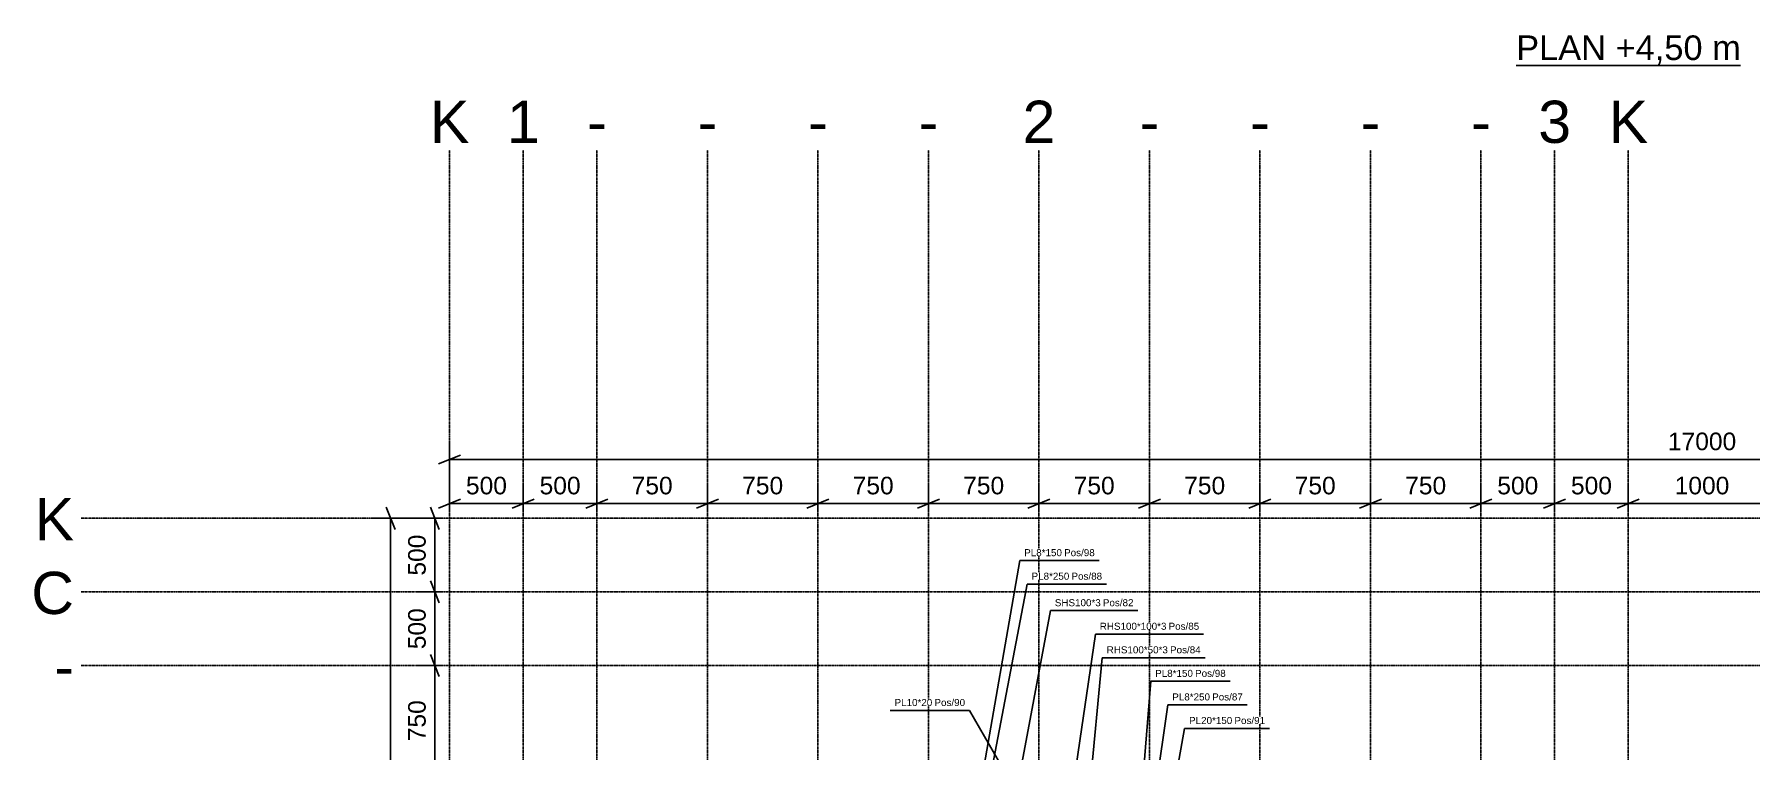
# Model space of a CAD drawing. Header units: millimetres. Extents: x -57554 to 16546, y 2142 to 98430.
# Drawn here: x -7253 to 4396, y 37769 to 42635 of the extents above; entities that cross this region are included whole.
import ezdxf

# ---------------------------------------------------------------- set-up
doc = ezdxf.new("R2010")
doc.units = ezdxf.units.MM
doc.linetypes.add('DXK_LINE_DOT3', pattern=[5.9187, 2.979, -0.9799, 0.9799, -0.9799])
doc.layers.add('S-Z2-A_TEXTUAL_ANNOTATION', color=7, linetype='Continuous')
doc.layers.add('S-Z23-A_DIMENSIONS', color=7, linetype='Continuous')
doc.styles.add('Arial', font='ARIAL.TTF', dxfattribs={"height": 0.2})

msp = doc.modelspace()

# ---------------------------------------------------------------- linework, layer by layer
at = {"color": 6, "linetype": 'Continuous'}
msp.add_line((2804, 42422), (4327, 42422), dxfattribs=at)
at = {"color": 1, "linetype": 'DXK_LINE_DOT3'}
for p, q in [((-4435, 28847), (-4435, 41847)), ((-3935, 28847), (-3935, 41847)), ((-3435, 28847), (-3435, 41847)), ((-2685, 28847), (-2685, 41847)), ((-1935, 28847), (-1935, 41847)), ((-1185, 28847), (-1185, 41847)), ((-435, 28847), (-435, 41847)), ((315, 28847), (315, 41847)), ((1065, 28847), (1065, 41847)), ((1815, 28847), (1815, 41847)), ((2565, 28847), (2565, 41847)), ((3065, 28847), (3065, 41847)), ((3565, 28847), (3565, 41847)), ((-6935, 39347), (15065, 39347)), ((-6935, 38847), (15065, 38847)), ((-6935, 38347), (15065, 38347))]:
    msp.add_line(p, q, dxfattribs=at)
at = {"layer": 'S-Z23-A_DIMENSIONS'}
for p, q in [((-4435, 39397), (-4435, 39872)), ((-4360, 39777), (-4510, 39717)), ((-4435, 39747), (12565, 39747)), ((-4435, 39397), (-4435, 39572)), ((-3935, 39397), (-3935, 39572)), ((-3935, 39397), (-3935, 39572)), ((-3435, 39397), (-3435, 39572)), ((-3435, 39397), (-3435, 39572)), ((-2685, 39397), (-2685, 39572)), ((-2685, 39397), (-2685, 39572)), ((-1935, 39397), (-1935, 39572)), ((-1935, 39397), (-1935, 39572)), ((-1185, 39397), (-1185, 39572)), ((-1185, 39397), (-1185, 39572)), ((-435, 39397), (-435, 39572)), ((-435, 39397), (-435, 39572)), ((315, 39397), (315, 39572)), ((315, 39397), (315, 39572)), ((1065, 39397), (1065, 39572)), ((1065, 39397), (1065, 39572)), ((1815, 39397), (1815, 39572)), ((1815, 39397), (1815, 39572)), ((2565, 39397), (2565, 39572)), ((2565, 39397), (2565, 39572)), ((3065, 39397), (3065, 39572)), ((3065, 39397), (3065, 39572)), ((3565, 39397), (3565, 39572)), ((3565, 39397), (3565, 39572)), ((-4805, 39272), (-4865, 39422)), ((-4565, 39422), (-4505, 39272)), ((-4510, 39417), (-4360, 39477)), ((-4435, 39447), (-3935, 39447)), ((-4010, 39417), (-3860, 39477)), ((-3935, 39447), (-3435, 39447)), ((-3360, 39477), (-3510, 39417)), ((-3360, 39477), (-3510, 39417)), ((-3435, 39447), (-2685, 39447)), ((-2610, 39477), (-2760, 39417)), ((-2760, 39417), (-2610, 39477)), ((-2685, 39447), (-1935, 39447)), ((-1860, 39477), (-2010, 39417)), ((-2010, 39417), (-1860, 39477)), ((-1935, 39447), (-1185, 39447)), ((-1110, 39477), (-1260, 39417)), ((-1260, 39417), (-1110, 39477)), ((-1185, 39447), (-435, 39447)), ((-360, 39477), (-510, 39417)), ((-510, 39417), (-360, 39477)), ((-435, 39447), (315, 39447)), ((240, 39417), (390, 39477)), ((390, 39477), (240, 39417)), ((315, 39447), (1065, 39447)), ((1140, 39477), (990, 39417)), ((990, 39417), (1140, 39477)), ((1065, 39447), (1815, 39447)), ((1740, 39417), (1890, 39477)), ((1890, 39477), (1740, 39417)), ((1815, 39447), (2565, 39447)), ((2490, 39417), (2640, 39477)), ((2565, 39447), (3065, 39447)), ((2990, 39417), (3140, 39477)), ((3065, 39447), (3565, 39447)), ((3640, 39477), (3490, 39417)), ((3640, 39477), (3490, 39417)), ((3565, 39447), (4565, 39447)), ((-4485, 39347), (-4960, 39347)), ((-4835, 31347), (-4835, 39347)), ((-4485, 39347), (-4660, 39347)), ((-4535, 38847), (-4535, 39347)), ((-4565, 38922), (-4505, 38772)), ((-4485, 38847), (-4660, 38847)), ((-4485, 38847), (-4660, 38847)), ((-4535, 38347), (-4535, 38847)), ((-4485, 38347), (-4660, 38347)), ((-4485, 38347), (-4660, 38347)), ((-4505, 38272), (-4565, 38422)), ((-4535, 37597), (-4535, 38347))]:
    msp.add_line(p, q, dxfattribs=at)

# ---------------------------------------------------------------- texts
at = {"color": 5, "linetype": 'Continuous', "style": 'Arial'}
for s, p in [('K', (-4568, 41897)), ('1', (-4046, 41897)), ('2', (-546, 41897)), ('3', (2954, 41897)), ('K', (3432, 41897)), ('-', (-3501, 41897)), ('-', (-2751, 41897)), ('-', (-2001, 41897)), ('-', (-1251, 41897)), ('-', (249, 41897)), ('-', (999, 41897)), ('-', (1749, 41897)), ('-', (2499, 41897)), ('K', (-7251, 39197)), ('C', (-7274, 38697)), ('-', (-7118, 38197))]:
    msp.add_text(s, height=287, dxfattribs=at).set_placement(p)

# ---------------------------------------------------------------- wipeouts: each hides what was drawn before it
for points in [[(726, 38110), (726, 38160), (470, 38160), (470, 38110)], [(877, 37950), (877, 38000), (584, 38000), (584, 37950)]]:
    msp.add_wipeout(points).dxf.layer = 'S-Z2-A_TEXTUAL_ANNOTATION'

# ---------------------------------------------------------------- next in the draw order: linework, layer by layer
at = {"layer": 'S-Z2-A_TEXTUAL_ANNOTATION'}
for p, q in [((165, 36153), (440, 38080)), ((228, 36135), (554, 37920))]:
    msp.add_line(p, q, dxfattribs=at)

# ---------------------------------------------------------------- next in the draw order: wipeouts: each hides what was drawn before it
at = {"color": 0, "linetype": 'Continuous'}
msp.add_wipeout([(4327, 42460), (4327, 42635), (2804, 42635), (2804, 42460)], dxfattribs=at)
for points, layer in [([(-279, 39090), (-279, 39140), (-535, 39140), (-535, 39090)], 'S-Z2-A_TEXTUAL_ANNOTATION'), ([(-229, 38930), (-229, 38980), (-485, 38980), (-485, 38930)], 'S-Z2-A_TEXTUAL_ANNOTATION'), ([(-16, 38750), (-16, 38800), (-327, 38800), (-327, 38750)], 'S-Z2-A_TEXTUAL_ANNOTATION'), ([(430, 38590), (430, 38640), (-22, 38640), (-22, 38590)], 'S-Z2-A_TEXTUAL_ANNOTATION'), ([(440, 38430), (440, 38480), (25, 38480), (25, 38430)], 'S-Z2-A_TEXTUAL_ANNOTATION'), ([(610, 38270), (610, 38320), (354, 38320), (354, 38270)], 'S-Z2-A_TEXTUAL_ANNOTATION'), ([(-1159, 38072), (-1159, 38122), (-1415, 38122), (-1415, 38072)], 'S-Z2-A_TEXTUAL_ANNOTATION'), ([(949, 38110), (949, 38160), (741, 38160), (741, 38110)], 'S-Z2-A_TEXTUAL_ANNOTATION'), ([(1099, 37950), (1099, 38000), (892, 38000), (892, 37950)], 'S-Z2-A_TEXTUAL_ANNOTATION'), ([(4322, 39785), (4322, 39960), (3809, 39960), (3809, 39785)], 'S-Z23-A_DIMENSIONS'), ([(-3521, 39485), (-3521, 39660), (-3849, 39660), (-3849, 39485)], 'S-Z23-A_DIMENSIONS'), ([(-2896, 39485), (-2896, 39660), (-3224, 39660), (-3224, 39485)], 'S-Z23-A_DIMENSIONS'), ([(-2146, 39485), (-2146, 39660), (-2474, 39660), (-2474, 39485)], 'S-Z23-A_DIMENSIONS'), ([(-1396, 39485), (-1396, 39660), (-1724, 39660), (-1724, 39485)], 'S-Z23-A_DIMENSIONS'), ([(-646, 39485), (-646, 39660), (-974, 39660), (-974, 39485)], 'S-Z23-A_DIMENSIONS'), ([(104, 39485), (104, 39660), (-224, 39660), (-224, 39485)], 'S-Z23-A_DIMENSIONS'), ([(854, 39485), (854, 39660), (526, 39660), (526, 39485)], 'S-Z23-A_DIMENSIONS'), ([(1604, 39485), (1604, 39660), (1276, 39660), (1276, 39485)], 'S-Z23-A_DIMENSIONS'), ([(2354, 39485), (2354, 39660), (2026, 39660), (2026, 39485)], 'S-Z23-A_DIMENSIONS'), ([(3479, 39485), (3479, 39660), (3151, 39660), (3151, 39485)], 'S-Z23-A_DIMENSIONS'), ([(4275, 39485), (4275, 39660), (3855, 39660), (3855, 39485)], 'S-Z23-A_DIMENSIONS'), ([(-4572, 38761), (-4747, 38761), (-4747, 38433), (-4572, 38433)], 'S-Z23-A_DIMENSIONS'), ([(-4572, 38136), (-4747, 38136), (-4747, 37808), (-4572, 37808)], 'S-Z23-A_DIMENSIONS')]:
    msp.add_wipeout(points).dxf.layer = layer

# ---------------------------------------------------------------- next in the draw order: linework, layer by layer
at = {"layer": 'S-Z2-A_TEXTUAL_ANNOTATION'}
for p, q in [((-1088, 36042), (-565, 39060)), ((-1072, 35985), (-515, 38900)), ((-840, 36147), (-357, 38720)), ((-405, 36147), (-52, 38560)), ((-255, 35747), (-5, 38400)), ((145, 36045), (324, 38240)), ((440, 38080), (979, 38080)), ((554, 37920), (1129, 37920))]:
    msp.add_line(p, q, dxfattribs=at)
at = {"layer": 'S-Z23-A_DIMENSIONS'}
for p, q in [((-3860, 39477), (-4010, 39417)), ((3140, 39477), (2990, 39417)), ((-4505, 38772), (-4565, 38922)), ((-4505, 38272), (-4565, 38422))]:
    msp.add_line(p, q, dxfattribs=at)

# ---------------------------------------------------------------- next in the draw order: texts
at = {"color": 7, "linetype": 'Continuous', "style": 'Arial'}
msp.add_text('PLAN +4,50 m', height=167.14, dxfattribs=at).set_placement((2804, 42460))
at = {"layer": 'S-Z2-A_TEXTUAL_ANNOTATION', "style": 'Arial'}
for s, p in [('PL8*250', (470, 38110)), ('Pos/87', (741, 38110)), ('PL20*150', (584, 37950)), ('Pos/91', (892, 37950))]:
    msp.add_text(s, height=47.8, dxfattribs=at).set_placement(p)
at = {"layer": 'S-Z23-A_DIMENSIONS', "style": 'Arial'}
for s, p in [('17000', (3834, 39810)), ('500', (-3824, 39510)), ('750', (-3199, 39510)), ('750', (-2449, 39510)), ('750', (-1699, 39510)), ('750', (-949, 39510)), ('750', (-199, 39510)), ('750', (551, 39510)), ('750', (1301, 39510)), ('750', (2051, 39510)), ('500', (3176, 39510)), ('1000', (3880, 39510))]:
    msp.add_text(s, height=119.4, dxfattribs=at).set_placement(p)
for s, p in [('500', (-4597, 38458)), ('750', (-4597, 37833))]:
    msp.add_text(s, height=119.4, rotation=90.0002, dxfattribs=at).set_placement(p)

# ---------------------------------------------------------------- next in the draw order: wipeouts: each hides what was drawn before it
for points in [[(-57, 39090), (-57, 39140), (-264, 39140), (-264, 39090)], [(-7, 38930), (-7, 38980), (-214, 38980), (-214, 38930)], [(207, 38750), (207, 38800), (-1, 38800), (-1, 38750)], [(653, 38590), (653, 38640), (445, 38640), (445, 38590)], [(663, 38430), (663, 38480), (455, 38480), (455, 38430)], [(832, 38270), (832, 38320), (625, 38320), (625, 38270)]]:
    msp.add_wipeout(points).dxf.layer = 'S-Z2-A_TEXTUAL_ANNOTATION'

# ---------------------------------------------------------------- next in the draw order: linework, layer by layer
at = {"layer": 'S-Z2-A_TEXTUAL_ANNOTATION'}
for p, q in [((-565, 39060), (-27, 39060)), ((-515, 38900), (23, 38900)), ((-357, 38720), (237, 38720)), ((-52, 38560), (683, 38560)), ((-5, 38400), (693, 38400)), ((324, 38240), (862, 38240))]:
    msp.add_line(p, q, dxfattribs=at)

# ---------------------------------------------------------------- next in the draw order: texts
at = {"layer": 'S-Z2-A_TEXTUAL_ANNOTATION', "style": 'Arial'}
for s, height, p in [('PL8*150', 47.8, (-535, 39090)), ('Pos/98', 47.8, (-264, 39090)), ('PL8*250', 47.8, (-485, 38930)), ('Pos/88', 47.8, (-214, 38930)), ('SHS100*3', 47.8, (-327, 38750)), ('Pos/82', 47.8, (-1, 38750)), ('RHS100*100*3', 47.75, (-22, 38590)), ('Pos/85', 47.8, (445, 38590)), ('RHS100*50*3', 47.75, (25, 38430)), ('Pos/84', 47.8, (455, 38430)), ('PL8*150', 47.8, (354, 38270)), ('Pos/98', 47.8, (625, 38270))]:
    msp.add_text(s, height=height, dxfattribs=at).set_placement(p)

# ---------------------------------------------------------------- next in the draw order: wipeouts: each hides what was drawn before it
for points, layer in [([(-937, 38072), (-937, 38122), (-1144, 38122), (-1144, 38072)], 'S-Z2-A_TEXTUAL_ANNOTATION'), ([(-4021, 39485), (-4021, 39660), (-4349, 39660), (-4349, 39485)], 'S-Z23-A_DIMENSIONS'), ([(2979, 39485), (2979, 39660), (2651, 39660), (2651, 39485)], 'S-Z23-A_DIMENSIONS'), ([(-4572, 39261), (-4747, 39261), (-4747, 38933), (-4572, 38933)], 'S-Z23-A_DIMENSIONS')]:
    msp.add_wipeout(points).dxf.layer = layer

# ---------------------------------------------------------------- next in the draw order: linework, layer by layer
at = {"layer": 'S-Z2-A_TEXTUAL_ANNOTATION'}
for p in [(-1445, 38042), (243, 36050)]:
    msp.add_line(p, (-907, 38042), dxfattribs=at)
at = {"layer": 'S-Z23-A_DIMENSIONS'}
msp.add_line((2490, 39417), (2640, 39477), dxfattribs=at)

# ---------------------------------------------------------------- next in the draw order: texts
at = {"layer": 'S-Z2-A_TEXTUAL_ANNOTATION', "style": 'Arial'}
for s, p in [('PL10*20', (-1415, 38072)), ('Pos/90', (-1144, 38072))]:
    msp.add_text(s, height=47.8, dxfattribs=at).set_placement(p)
at = {"layer": 'S-Z23-A_DIMENSIONS', "style": 'Arial'}
for p in [(-4324, 39510), (2676, 39510)]:
    msp.add_text('500', height=119.4, dxfattribs=at).set_placement(p)
msp.add_text('500', height=119.4, rotation=90.0002, dxfattribs=at).set_placement((-4597, 38958))

doc.saveas('drawing.dxf')
